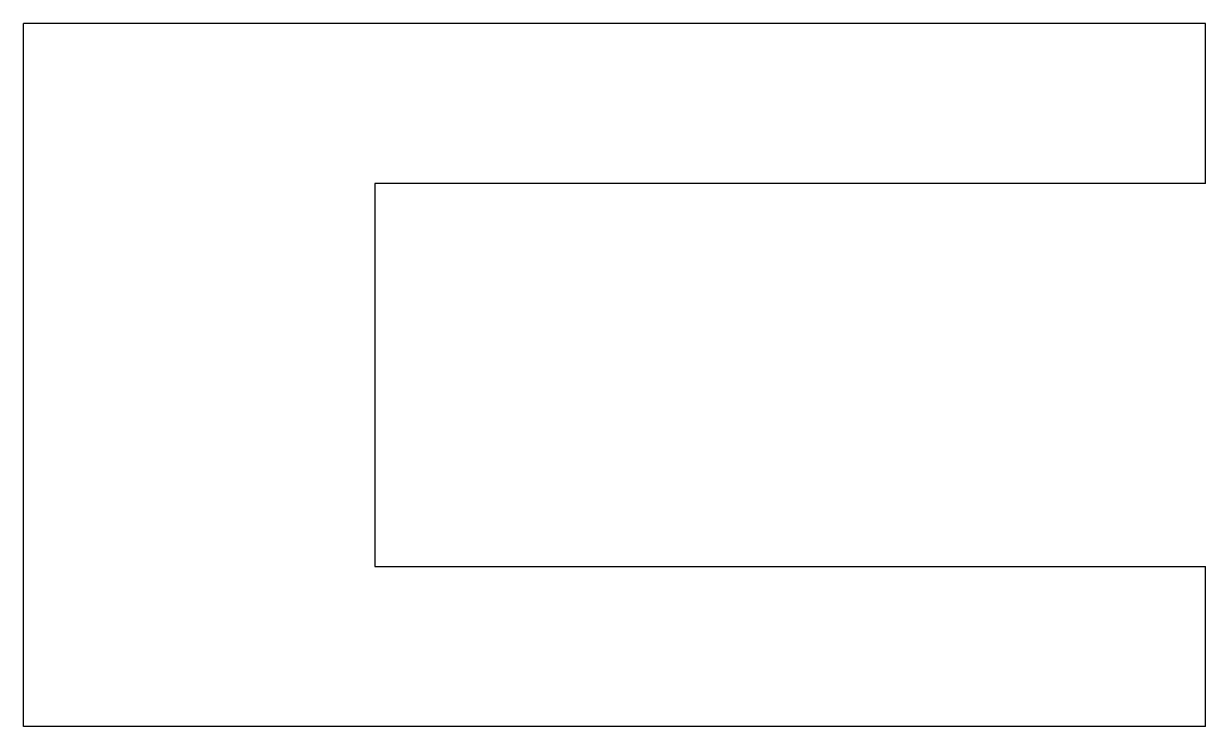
# Model space of a CAD drawing. Header units: metres. Extents: x -31 to 6, y -22 to 0.
import ezdxf

# ---------------------------------------------------------------- set-up
doc = ezdxf.new("R2010")
doc.units = ezdxf.units.M

msp = doc.modelspace()

# ---------------------------------------------------------------- linework, layer by layer
for points in [[(6, 0), (5.26, 0), (4.52, 0), (3.78, 0), (3.04, 0), (2.3, 0), (1.56, 0), (0.82, 0), (0.08, 0), (-0.66, 0), (-1.4, 0), (-2.14, 0), (-2.88, 0), (-3.62, 0), (-4.36, 0), (-5.1, 0), (-5.84, 0), (-6.58, 0), (-7.32, 0), (-8.06, 0), (-8.8, 0), (-9.54, 0), (-10.28, 0), (-11.02, 0), (-11.76, 0), (-12.5, 0), (-13.24, 0), (-13.98, 0), (-14.72, 0), (-15.46, 0), (-16.2, 0), (-16.94, 0), (-17.68, 0), (-18.42, 0), (-19.16, 0), (-19.9, 0), (-20.64, 0), (-21.38, 0), (-22.12, 0), (-22.86, 0), (-23.6, 0), (-24.34, 0), (-25.08, 0), (-25.82, 0), (-26.56, 0), (-27.3, 0), (-28.04, 0), (-28.78, 0), (-29.52, 0), (-30.26, 0), (-31, 0)], [(-31, -22), (-31, -21.56), (-31, -21.12), (-31, -20.68), (-31, -20.24), (-31, -19.8), (-31, -19.36), (-31, -18.92), (-31, -18.48), (-31, -18.04), (-31, -17.6), (-31, -17.16), (-31, -16.72), (-31, -16.28), (-31, -15.84), (-31, -15.4), (-31, -14.96), (-31, -14.52), (-31, -14.08), (-31, -13.64), (-31, -13.2), (-31, -12.76), (-31, -12.32), (-31, -11.88), (-31, -11.44), (-31, -11), (-31, -10.56), (-31, -10.12), (-31, -9.68), (-31, -9.24), (-31, -8.8), (-31, -8.36), (-31, -7.92), (-31, -7.48), (-31, -7.04), (-31, -6.6), (-31, -6.16), (-31, -5.72), (-31, -5.28), (-31, -4.84), (-31, -4.4), (-31, -3.96), (-31, -3.52), (-31, -3.08), (-31, -2.64), (-31, -2.2), (-31, -1.76), (-31, -1.32), (-31, -0.88), (-31, -0.44), (-31, 0)], [(6, -5), (6, -4.9), (6, -4.8), (6, -4.7), (6, -4.6), (6, -4.5), (6, -4.4), (6, -4.3), (6, -4.2), (6, -4.1), (6, -4), (6, -3.9), (6, -3.8), (6, -3.7), (6, -3.6), (6, -3.5), (6, -3.4), (6, -3.3), (6, -3.2), (6, -3.1), (6, -3), (6, -2.9), (6, -2.8), (6, -2.7), (6, -2.6), (6, -2.5), (6, -2.4), (6, -2.3), (6, -2.2), (6, -2.1), (6, -2), (6, -1.9), (6, -1.8), (6, -1.7), (6, -1.6), (6, -1.5), (6, -1.4), (6, -1.3), (6, -1.2), (6, -1.1), (6, -1), (6, -0.9), (6, -0.8), (6, -0.7), (6, -0.6), (6, -0.5), (6, -0.4), (6, -0.3), (6, -0.2), (6, -0.1), (6, 0)], [(6, -5), (5.48, -5), (4.96, -5), (4.44, -5), (3.92, -5), (3.4, -5), (2.88, -5), (2.36, -5), (1.84, -5), (1.32, -5), (0.8, -5), (0.28, -5), (-0.24, -5), (-0.76, -5), (-1.28, -5), (-1.8, -5), (-2.32, -5), (-2.84, -5), (-3.36, -5), (-3.88, -5), (-4.4, -5), (-4.92, -5), (-5.44, -5), (-5.96, -5), (-6.48, -5), (-7, -5), (-7.52, -5), (-8.04, -5), (-8.56, -5), (-9.08, -5), (-9.6, -5), (-10.12, -5), (-10.64, -5), (-11.16, -5), (-11.68, -5), (-12.2, -5), (-12.72, -5), (-13.24, -5), (-13.76, -5), (-14.28, -5), (-14.8, -5), (-15.32, -5), (-15.84, -5), (-16.36, -5), (-16.88, -5), (-17.4, -5), (-17.92, -5), (-18.44, -5), (-18.96, -5), (-19.48, -5), (-20, -5)], [(-20, -5), (-20, -5.24), (-20, -5.48), (-20, -5.72), (-20, -5.96), (-20, -6.2), (-20, -6.44), (-20, -6.68), (-20, -6.92), (-20, -7.16), (-20, -7.4), (-20, -7.64), (-20, -7.88), (-20, -8.12), (-20, -8.36), (-20, -8.6), (-20, -8.84), (-20, -9.08), (-20, -9.32), (-20, -9.56), (-20, -9.8), (-20, -10.04), (-20, -10.28), (-20, -10.52), (-20, -10.76), (-20, -11), (-20, -11.24), (-20, -11.48), (-20, -11.72), (-20, -11.96), (-20, -12.2), (-20, -12.44), (-20, -12.68), (-20, -12.92), (-20, -13.16), (-20, -13.4), (-20, -13.64), (-20, -13.88), (-20, -14.12), (-20, -14.36), (-20, -14.6), (-20, -14.84), (-20, -15.08), (-20, -15.32), (-20, -15.56), (-20, -15.8), (-20, -16.04), (-20, -16.28), (-20, -16.52), (-20, -16.76), (-20, -17)], [(-20, -17), (-19.48, -17), (-18.96, -17), (-18.44, -17), (-17.92, -17), (-17.4, -17), (-16.88, -17), (-16.36, -17), (-15.84, -17), (-15.32, -17), (-14.8, -17), (-14.28, -17), (-13.76, -17), (-13.24, -17), (-12.72, -17), (-12.2, -17), (-11.68, -17), (-11.16, -17), (-10.64, -17), (-10.12, -17), (-9.6, -17), (-9.08, -17), (-8.56, -17), (-8.04, -17), (-7.52, -17), (-7, -17), (-6.48, -17), (-5.96, -17), (-5.44, -17), (-4.92, -17), (-4.4, -17), (-3.88, -17), (-3.36, -17), (-2.84, -17), (-2.32, -17), (-1.8, -17), (-1.28, -17), (-0.76, -17), (-0.24, -17), (0.28, -17), (0.8, -17), (1.32, -17), (1.84, -17), (2.36, -17), (2.88, -17), (3.4, -17), (3.92, -17), (4.44, -17), (4.96, -17), (5.48, -17), (6, -17)], [(6, -22), (6, -21.9), (6, -21.8), (6, -21.7), (6, -21.6), (6, -21.5), (6, -21.4), (6, -21.3), (6, -21.2), (6, -21.1), (6, -21), (6, -20.9), (6, -20.8), (6, -20.7), (6, -20.6), (6, -20.5), (6, -20.4), (6, -20.3), (6, -20.2), (6, -20.1), (6, -20), (6, -19.9), (6, -19.8), (6, -19.7), (6, -19.6), (6, -19.5), (6, -19.4), (6, -19.3), (6, -19.2), (6, -19.1), (6, -19), (6, -18.9), (6, -18.8), (6, -18.7), (6, -18.6), (6, -18.5), (6, -18.4), (6, -18.3), (6, -18.2), (6, -18.1), (6, -18), (6, -17.9), (6, -17.8), (6, -17.7), (6, -17.6), (6, -17.5), (6, -17.4), (6, -17.3), (6, -17.2), (6, -17.1), (6, -17)], [(6, -22), (5.26, -22), (4.52, -22), (3.78, -22), (3.04, -22), (2.3, -22), (1.56, -22), (0.82, -22), (0.08, -22), (-0.66, -22), (-1.4, -22), (-2.14, -22), (-2.88, -22), (-3.62, -22), (-4.36, -22), (-5.1, -22), (-5.84, -22), (-6.58, -22), (-7.32, -22), (-8.06, -22), (-8.8, -22), (-9.54, -22), (-10.28, -22), (-11.02, -22), (-11.76, -22), (-12.5, -22), (-13.24, -22), (-13.98, -22), (-14.72, -22), (-15.46, -22), (-16.2, -22), (-16.94, -22), (-17.68, -22), (-18.42, -22), (-19.16, -22), (-19.9, -22), (-20.64, -22), (-21.38, -22), (-22.12, -22), (-22.86, -22), (-23.6, -22), (-24.34, -22), (-25.08, -22), (-25.82, -22), (-26.56, -22), (-27.3, -22), (-28.04, -22), (-28.78, -22), (-29.52, -22), (-30.26, -22), (-31, -22)]]:
    msp.add_lwpolyline(points)

doc.saveas('drawing.dxf')
